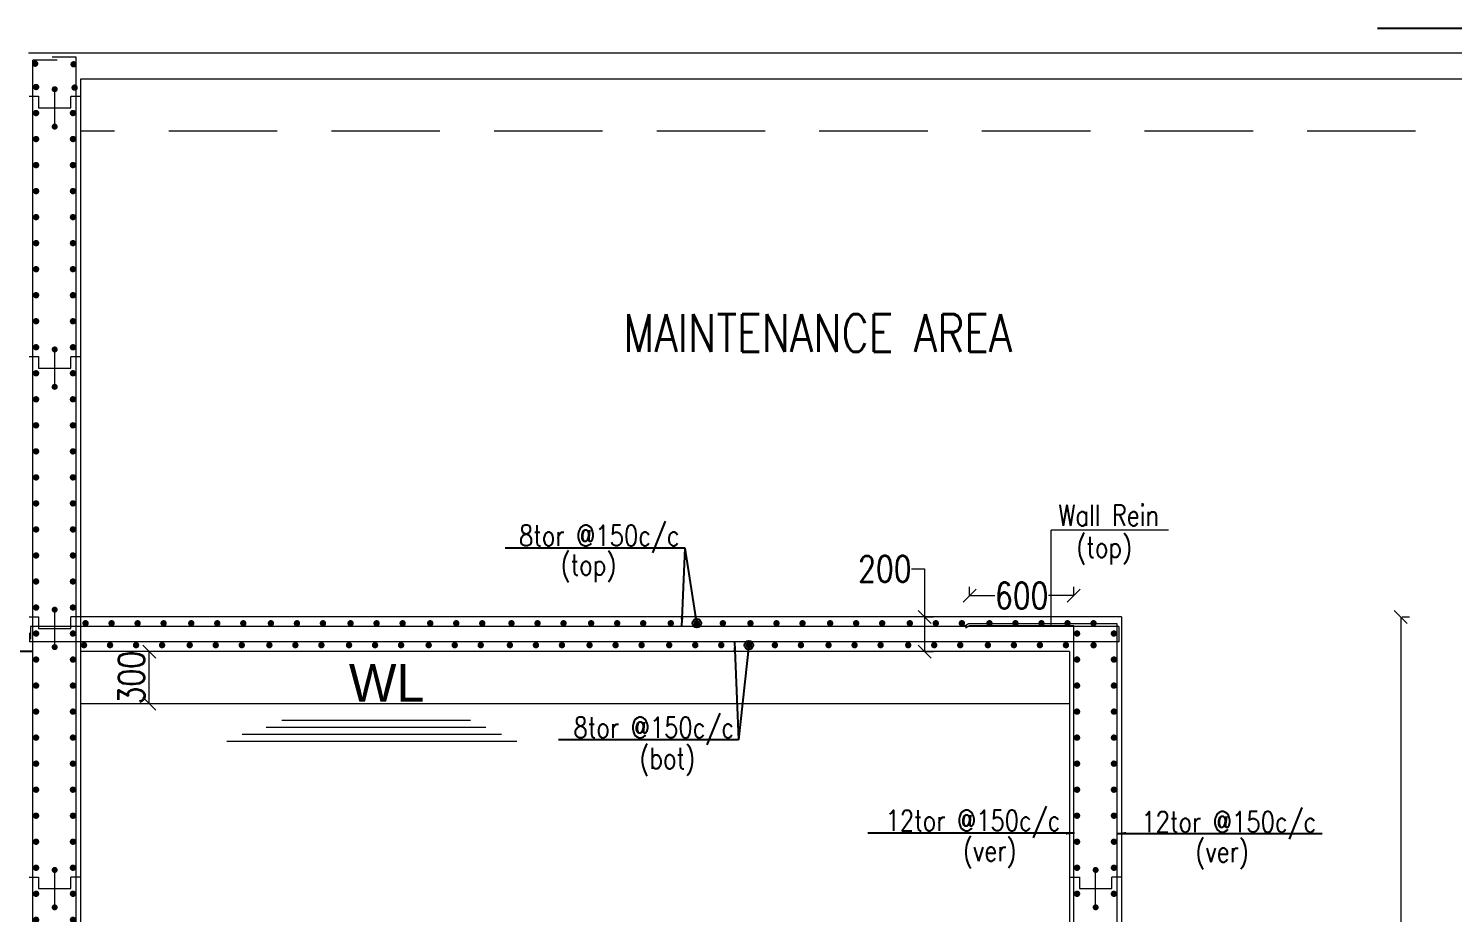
# Model space of a CAD drawing. Header units: millimetres. Extents: x -586673698 to -573385747, y -389867798 to -389752240.
# Drawn here: x -586628903 to -586620689, y -389855081 to -389849980 of the extents above; entities that cross this region are included whole.
import ezdxf
from ezdxf.enums import TextEntityAlignment as Align

# ---------------------------------------------------------------- set-up
doc = ezdxf.new("R2010")
doc.units = ezdxf.units.MM
doc.header["$LTSCALE"] = 100
doc.linetypes.add('( Hidden )', pattern=[0.375, 0.25, -0.125])
for name, color, linetype, lineweight in [('dim', 11, 'Continuous', 13), ('FOOTING', 6, 'Continuous', 13), ('REIN', 1, 'Continuous', 20)]:
    doc.layers.add(name, color=color, linetype=linetype, lineweight=lineweight)
for name, color, linetype in [('DT-PL-SHAFT', 230, 'Continuous'), ('Layer1', 7, 'Continuous'), ('text', 7, 'Continuous')]:
    doc.layers.add(name, color=color, linetype=linetype)
doc.styles.add('Arial', font='arial.ttf')
doc.styles.add('combine', font='romanc.shx', dxfattribs={"width": 0.8})
doc.styles.add('simplex-0.8', font='simplex.shx', dxfattribs={"width": 0.8})
doc.styles.add('TIMESNEWROMAN', font='times.ttf')
doc.dimstyles.new('75 ISO', dxfattribs={"dimtxt": 100, "dimasz": 75, "dimexe": 75, "dimexo": 0.7, "dimgap": 0.4, "dimtad": 0, "dimtoh": 1, "dimdec": 0, "dimdsep": 46, "dimtxsty": 'combine', "dimblk": 'OBLIQUE', "dimcen": 0, "dimclrd": 11, "dimclre": 2, "dimclrt": 4, "dimadec": 1, "dimazin": 2, "dimtfac": 1, "dimtdec": 0, "dimtmove": 2, "dimatfit": 3, "dimldrblk": 'OBLIQUE', "dimfxl": 0, "dimtolj": 1, "dimtzin": 0, "dimlwd": -1, "dimlwe": -1, "dimarcsym": 0})
doc.dimstyles.new('FOOTINF DIM', dxfattribs={"dimtxt": 250, "dimasz": 40, "dimexe": 50, "dimexo": 80, "dimgap": 35, "dimtad": 1, "dimtoh": 1, "dimdec": 0, "dimzin": 1, "dimdsep": 46, "dimtxsty": 'TIMESNEWROMAN', "dimblk": 'TICK', "dimcen": 2, "dimclrd": 7, "dimclre": 250, "dimclrt": 32, "dimadec": 1, "dimazin": 0, "dimtfac": 1, "dimtdec": 0, "dimtix": 1, "dimtmove": 1, "dimatfit": 3, "dimfxl": 0, "dimlwd": -1, "dimlwe": -1, "dimarcsym": 0})
doc.dimstyles.new('V Mts', dxfattribs={"dimtxt": 150, "dimasz": 75, "dimexe": 0.1, "dimexo": 0, "dimgap": 0.01, "dimtad": 1, "dimdec": 0, "dimzin": 3, "dimdsep": 46, "dimtxsty": 'Arial', "dimsah": 1, "dimcen": 0.09375, "dimdle": 0.01, "dimclrd": 8, "dimclre": 8, "dimclrt": 256, "dimadec": 0, "dimazin": 0, "dimtfac": 0.7, "dimtdec": 3, "dimtofl": 0, "dimtmove": 2, "dimatfit": 3, "dimfxl": 0, "dimfrac": 1, "dimtolj": 1, "dimtzin": 0, "dimarcsym": 0})

# ---------------------------------------------------------------- blocks, each defined once
blk = doc.blocks.new('_Oblique')
at = {"color": 0, "linetype": 'ByBlock', "lineweight": -2}
blk.add_line((-0.5, -0.5), (0.5, 0.5), dxfattribs=at)
blk = doc.blocks.new('*D567')
at = {"layer": 'Defpoints', "color": 0, "transparency": 16777216}
for p in [(-586628207.5, -389853571.6), (-586628192.7, -389853571.6, 2.9), (-586628192.7, -389853871.6, 2.9)]:
    blk.add_point(p, dxfattribs=at)
at = {"layer": 'dim', "color": 2, "transparency": 16777216}
for p, q in [((-586628206.8, -389853571.6), (-586628257.5, -389853571.6)), ((-586628206.8, -389853871.6), (-586628257.5, -389853871.6))]:
    blk.add_line(p, q, dxfattribs=at)
at = {"layer": 'dim', "color": 11, "transparency": 16777216}
blk.add_line((-586628207.5, -389853871.6), (-586628207.5, -389853571.6), dxfattribs=at)
at = {"layer": 'dim', "color": 11, "transparency": 16777216, "xscale": 75, "yscale": 75, "zscale": 75}
for p, rotation in [((-586628207.5, -389853571.6), 90), ((-586628207.5, -389853871.6), 270)]:
    blk.add_blockref('_Oblique', p, dxfattribs=dict(at, rotation=rotation))
at = {"layer": 'dim', "color": 4, "transparency": 16777216, "insert": (-586628310.4, -389853721.6), "char_height": 150, "attachment_point": 5, "rotation": 90, "style": 'simplex-0.8'}
blk.add_mtext('\\A1;300', dxfattribs=at)
blk = doc.blocks.new('*D570')
at = {"layer": 'Defpoints', "color": 0, "transparency": 16777216}
for p in [(-586622702.9, -389853371.6, 1266.1), (-586622602.9, -389858471.5, 225), (-586620993.5, -389858471.5)]:
    blk.add_point(p, dxfattribs=at)
at = {"layer": 'dim', "color": 11, "transparency": 16777216}
for p, q in [((-586620993.5, -389853371.6), (-586620993.5, -389855721.2)), ((-586620993.5, -389858471.5), (-586620993.5, -389856122))]:
    blk.add_line(p, q, dxfattribs=at)
at = {"layer": 'dim', "color": 2, "transparency": 16777216}
for p, q in [((-586620984.7, -389853371.6), (-586620943.5, -389853371.6)), ((-586620993.7, -389858471.5), (-586620943.5, -389858471.5))]:
    blk.add_line(p, q, dxfattribs=at)
at = {"layer": 'dim', "color": 11, "transparency": 16777216, "xscale": 75, "yscale": 75, "zscale": 75}
for p, rotation in [((-586620993.5, -389853371.6), 90), ((-586620993.5, -389858471.5), 270)]:
    blk.add_blockref('_Oblique', p, dxfattribs=dict(at, rotation=rotation))
at = {"layer": 'dim', "color": 4, "transparency": 16777216, "insert": (-586620993.5, -389855921.6), "char_height": 150, "attachment_point": 5, "rotation": 90, "style": 'simplex-0.8'}
blk.add_mtext('\\A1;5100', dxfattribs=at)
blk = doc.blocks.new('TICK')
at = {"color": 13, "const_width": 0.1}
for points in [[(-2.12, -2.12), (2.12, 2.12)], [(0, -3), (0, 3)], [(-3, 0), (3, 0)]]:
    blk.add_lwpolyline(points, dxfattribs=at)
blk = doc.blocks.new('*U529')
at = {"layer": 'REIN', "lineweight": 13, "const_width": 18.4}
for points in [[(-97.1, 0, -1), (-115.5, 0, -1)], [(115.5, 0, -1), (97.1, 0, -1)]]:
    blk.add_lwpolyline(points, format="xyb", close=True, dxfattribs=at)
blk = doc.blocks.new('*U528')
at = {"layer": 'Layer1', "color": 0, "linetype": 'ByBlock', "lineweight": -2}
for p in [(0, 7350), (0, 7200), (0, 7050), (0, 6900), (0, 6750), (0, 6600), (0, 6450), (0, 6300), (0, 6150), (0, 6000), (0, 5850), (0, 5700), (0, 5550), (0, 5400), (0, 5250), (0, 5100), (0, 4950), (0, 4800), (0, 4650), (0, 4500), (0, 4350), (0, 4200), (0, 4050), (0, 3900), (0, 3750), (0, 3600), (0, 3450), (0, 3300), (0, 3150), (0, 3000), (0, 2850), (0, 2700), (0, 2550), (0, 2400), (0, 2250), (0, 2100), (0, 1950), (0, 1800), (0, 1650), (0, 1500), (0, 1350), (0, 1200), (0, 1050), (0, 900), (0, 750), (0, 600), (0, 450), (0, 300), (0, 150), (0, 0)]:
    blk.add_blockref('*U529', p, dxfattribs=at)
blk = doc.blocks.new('*D607')
at = {"layer": 'Defpoints', "color": 0, "transparency": 16777216}
for p in [(-586623761.1, -389853371.6, 6.1), (-586623761.1, -389853571.6, 6.1), (-586623737.5, -389853571.6)]:
    blk.add_point(p, dxfattribs=at)
at = {"layer": 'dim', "color": 11, "transparency": 16777216}
for p, q in [((-586623812.5, -389853094.6), (-586623737.5, -389853094.6)), ((-586623737.5, -389853094.6), (-586623737.5, -389853371.6)), ((-586623737.5, -389853371.6), (-586623737.5, -389853571.6))]:
    blk.add_line(p, q, dxfattribs=at)
at = {"layer": 'dim', "color": 2, "transparency": 16777216}
for p, q in [((-586623738.1, -389853371.6), (-586623687.5, -389853371.6)), ((-586623738.1, -389853571.6), (-586623687.5, -389853571.6))]:
    blk.add_line(p, q, dxfattribs=at)
at = {"layer": 'dim', "color": 11, "transparency": 16777216, "xscale": 75, "yscale": 75, "zscale": 75}
for p, rotation in [((-586623737.5, -389853371.6), 90), ((-586623737.5, -389853571.6), 270)]:
    blk.add_blockref('_Oblique', p, dxfattribs=dict(at, rotation=rotation))
at = {"layer": 'dim', "color": 4, "transparency": 16777216, "insert": (-586623967.2, -389853094.6), "char_height": 150, "attachment_point": 5, "style": 'simplex-0.8'}
blk.add_mtext('\\A1;200', dxfattribs=at)
blk = doc.blocks.new('*D603')
at = {"layer": 'Defpoints', "color": 0, "transparency": 16777216}
for p in [(-586623478.3, -389853248.7), (-586623478.3, -389853423.4, 2.6), (-586622877.9, -389853423.4, 2.6)]:
    blk.add_point(p, dxfattribs=at)
at = {"layer": 'dim', "color": 2, "transparency": 16777216}
for p, q in [((-586623478.3, -389853249.4), (-586623478.3, -389853198.7)), ((-586622877.9, -389853249.4), (-586622877.9, -389853198.7))]:
    blk.add_line(p, q, dxfattribs=at)
at = {"layer": 'dim', "color": 11, "transparency": 16777216}
for p, q in [((-586623478.3, -389853248.7), (-586623332.8, -389853248.7)), ((-586622877.9, -389853248.7), (-586623023.4, -389853248.7))]:
    blk.add_line(p, q, dxfattribs=at)
at = {"layer": 'dim', "color": 11, "transparency": 16777216, "xscale": 75, "yscale": 75, "zscale": 75, "rotation": 180}
blk.add_blockref('_Oblique', (-586623478.3, -389853248.7), dxfattribs=at)
at = {"layer": 'dim', "color": 11, "transparency": 16777216, "xscale": 75, "yscale": 75, "zscale": 75}
blk.add_blockref('_Oblique', (-586622877.9, -389853248.7), dxfattribs=at)
at = {"layer": 'dim', "color": 4, "transparency": 16777216, "insert": (-586623178.1, -389853248.7), "char_height": 150, "attachment_point": 5, "style": 'simplex-0.8'}
blk.add_mtext('\\A1;600', dxfattribs=at)
blk = doc.blocks.new('*D609')
at = {"layer": 'Defpoints', "color": 0, "ltscale": 5, "transparency": 16777216}
for p in [(-586629593.1, -389853567.5), (-586628878.8, -389853571.6, 2.9), (-586628903.3, -389857871.6, 2.9)]:
    blk.add_point(p, dxfattribs=at)
at = {"layer": 'DT-PL-SHAFT', "color": 8, "lineweight": -2, "ltscale": 5, "transparency": 16777216}
for p, q in [((-586628878.8, -389853571.6), (-586629593.2, -389853567.5)), ((-586629617.2, -389857792.5), (-586629593.6, -389853642.5)), ((-586628903.3, -389857871.6), (-586629617.7, -389857867.5))]:
    blk.add_line(p, q, dxfattribs=at)
at = {"layer": 'DT-PL-SHAFT', "color": 8, "ltscale": 5, "transparency": 16777216}
for points in [[(-586629606.1, -389853642.4), (-586629581.1, -389853642.6), (-586629593.1, -389853567.5)], [(-586629629.7, -389857792.4), (-586629604.7, -389857792.6), (-586629617.6, -389857867.5)]]:
    blk.add_solid(points, dxfattribs=at)
at = {"layer": 'DT-PL-SHAFT', "lineweight": 13, "ltscale": 5, "transparency": 16777216, "insert": (-586629682, -389855717.1), "char_height": 150, "attachment_point": 5, "rotation": 89.67337, "style": 'Arial'}
blk.add_mtext('\\A1;4300', dxfattribs=at)
blk = doc.blocks.new('*U537')
at = {"layer": 'REIN', "lineweight": 13, "const_width": 18.4}
blk.add_lwpolyline([(9.2, 0, -1), (-9.2, 0, -1)], format="xyb", close=True, dxfattribs=at)
blk = doc.blocks.new('R5T')
at = {"layer": 'REIN', "color": 4, "lineweight": 20}
for p, q in [((3073133, -1156537), (3073161, -1156537)), ((3073161, -1156570.3), (3073161, -1156537)), ((3073208.5, -1156624.9), (3073208.5, -1156515.7)), ((3073283, -1156536.5), (3073256.1, -1156536.5)), ((3073256.1, -1156536.5), (3073256.1, -1156570.3)), ((3073256.1, -1156570.3), (3073161, -1156570.3))]:
    blk.add_line(p, q, dxfattribs=at)
at = {"layer": 'REIN', "color": 4, "linetype": 'Continuous', "lineweight": 20, "const_width": 8.82}
for points in [[(3073204.1, -1156515.7, 1), (3073212.9, -1156515.7, 1)], [(3073204.1, -1156624.9, 1), (3073212.9, -1156624.9, 1)]]:
    blk.add_lwpolyline(points, format="xyb", close=True, dxfattribs=at)
blk = doc.blocks.new('*U527')
at = {"layer": 'REIN', "lineweight": 13, "const_width": 18.4}
for points in [[(-97.1, 0, -1), (-115.5, 0, -1)], [(115.5, 0, -1), (97.1, 0, -1)]]:
    blk.add_lwpolyline(points, format="xyb", close=True, dxfattribs=at)

msp = doc.modelspace()

# ---------------------------------------------------------------- linework, layer by layer
at = {"color": 13, "lineweight": 5}
for p in [(-586623008.8, -389853423.4, 1226), (-586622331.7, -389852872.3, 1226)]:
    msp.add_line(p, (-586623008.8, -389852872.3, 1226), dxfattribs=at)
at = {"layer": 'DT-PL-SHAFT', "color": 3, "linetype": '( Hidden )', "lineweight": 15, "ltscale": 25, "elevation": -1292.9}
msp.add_lwpolyline([(-586597469.8, -389850571.6), (-586628603.3, -389850571.6)], dxfattribs=at)
at = {"layer": 'DT-PL-SHAFT', "color": 215, "lineweight": 15, "ltscale": 5, "true_color": 0xa953a0, "elevation": -1289.1}
msp.add_lwpolyline([(-586622902.9, -389853871.6), (-586628603.3, -389853871.6)], dxfattribs=at)
at = {"layer": 'DT-PL-SHAFT', "color": 11, "lineweight": 15, "ltscale": 5, "true_color": 0xf27172, "elevation": -1292.2}
for points in [[(-586626355.5, -389853969.2), (-586627443.5, -389853969.2)], [(-586626177.7, -389854050), (-586627671.8, -389854050)], [(-586626266.6, -389854009.6), (-586627532.4, -389854009.6)], [(-586626088.8, -389854090.3), (-586627760.7, -389854090.3)]]:
    msp.add_lwpolyline(points, dxfattribs=at)
at = {"layer": 'FOOTING', "color": 3, "linetype": 'Continuous', "lineweight": 9, "ltscale": 0.8}
for p, q in [((-586628603.3, -389850271.6, -28.8), (-586628603.3, -389853371.6, 1234.2)), ((-586628603.3, -389853321.6, -30.2), (-586628603.4, -389857871.6, 15.2)), ((-586622602.9, -389853371.6, -1289.1), (-586622602.9, -389858471.5, -1062.9)), ((-586622902.9, -389853571.6, 28.1), (-586622902.9, -389857871.6, 7))]:
    msp.add_line(p, q, dxfattribs=at)
for points, elevation in [([(-586597152.7, -389850121.6), (-586628903.3, -389850121.6)], -1292.9), ([(-586597469.8, -389850271.6), (-586628603.3, -389850271.6)], -1292.9), ([(-586622602.9, -389853371.6), (-586628603.3, -389853371.6)], -1289.1), ([(-586622902.9, -389853571.6), (-586628603.3, -389853571.6)], -1289.1)]:
    msp.add_lwpolyline(points, dxfattribs=dict(at, elevation=elevation))
at = {"layer": 'REIN', "lineweight": 13}
for p, q in [((-586628628.3, -389850144.6, -34.2), (-586628767.5, -389850144.6, -34.2)), ((-586628628.3, -389858671.6, -1279), (-586628628.3, -389850144.6, -34.2)), ((-586628878.3, -389858671.6, -1279), (-586628878.3, -389850162.4, -34.2)), ((-586628737.5, -389850162.4, -34.8), (-586628878.3, -389850162.4, -34.2)), ((-586628891.1, -389853425.7, 0.5), (-586628891.2, -389853499.1, 1232.1)), ((-586622617.5, -389853425.7, -8.1), (-586628891.1, -389853425.7, 0.5)), ((-586623485.2, -389853410.6, 1226), (-586623509.3, -389853424, 1222.9)), ((-586623478.3, -389853423.4, 1223.4), (-586623502.4, -389853436.9, 1220.3)), ((-586622627.9, -389853410.6, 1226), (-586623485.2, -389853410.6, 1226)), ((-586622877.9, -389853423.4, 1226), (-586623478.3, -389853423.4, 1226)), ((-586622877.9, -389859279.9, 1613.9), (-586622877.9, -389853423.4, 1223.4)), ((-586622627.9, -389859298, 1613.9), (-586622627.9, -389853410.6, 1226)), ((-586622617.5, -389853425.7, 1223.4), (-586622617.5, -389853490.7, 1223.4)), ((-586628897.3, -389853463.4, 1228.3), (-586628897.3, -389853515.3, 3)), ((-586622615.4, -389853515.3, -5.6), (-586622615.4, -389853483, -5.6)), ((-586622615.4, -389853515.3, -5.6), (-586628897.3, -389853515.3, 3))]:
    msp.add_line(p, q, dxfattribs=at)

# ---------------------------------------------------------------- block references
at = {"layer": 'Layer1', "color": 0, "linetype": 'ByBlock', "lineweight": -2, "extrusion": (0, 0, -1), "zscale": -1}
for p in [(586628865.2, -389850182.7), (586628643.3, -389850186.3, 68.7), (586628859.5, -389850317.2, -8.9), (586628637.5, -389850320.8, 59.9), (586628574.4, -389853408), (586628424.4, -389853408), (586628424.4, -389853408), (586628274.4, -389853408), (586628274.4, -389853408), (586628274.4, -389853408), (586628124.4, -389853408), (586627965.2, -389853408), (586627965.2, -389853408), (586627815.2, -389853408), (586627815.2, -389853408), (586627815.2, -389853408), (586627665.2, -389853408), (586627506, -389853408), (586627506, -389853408), (586627356, -389853408), (586627356, -389853408), (586627356, -389853408), (586627206, -389853408), (586627046.8, -389853408), (586627046.8, -389853408), (586626896.8, -389853408), (586626896.8, -389853408), (586626896.8, -389853408), (586626746.8, -389853408), (586626587.6, -389853408), (586626587.6, -389853408), (586626437.6, -389853408), (586626437.6, -389853408), (586626437.6, -389853408), (586626287.6, -389853408), (586626119.2, -389853408), (586626119.2, -389853408), (586625969.2, -389853408), (586625969.2, -389853408), (586625969.2, -389853408), (586625819.2, -389853408), (586625660, -389853408), (586625660, -389853408), (586625510, -389853408), (586625510, -389853408), (586625510, -389853408), (586625360, -389853408), (586625200.8, -389853408), (586625200.8, -389853408), (586625050.8, -389853408), (586625050.8, -389853408), (586625050.8, -389853408), (586624900.8, -389853408), (586624741.6, -389853408), (586624741.6, -389853408), (586624591.6, -389853408), (586624591.6, -389853408), (586624591.6, -389853408), (586624441.6, -389853408), (586624282.4, -389853408), (586624282.4, -389853408), (586624132.4, -389853408), (586624132.4, -389853408), (586624132.4, -389853408), (586623982.4, -389853408), (586623823.2, -389853408), (586623823.2, -389853408), (586623673.2, -389853408), (586623673.2, -389853408), (586623673.2, -389853408), (586623523.2, -389853408), (586623364, -389853408), (586623364, -389853408), (586623214, -389853408), (586623214, -389853408), (586623214, -389853408), (586623064, -389853408), (586622914, -389853408), (586622764, -389853408), (586628583.4, -389853534.2), (586628433.4, -389853534.2), (586628283.4, -389853534.2), (586628133.4, -389853534.2), (586627974.2, -389853534.2), (586627974.2, -389853534.2), (586627824.2, -389853534.2), (586627824.2, -389853534.2), (586627824.2, -389853534.2), (586627674.2, -389853534.2), (586627515, -389853534.2), (586627515, -389853534.2), (586627365, -389853534.2), (586627365, -389853534.2), (586627365, -389853534.2), (586627215, -389853534.2), (586627055.8, -389853534.2), (586627055.8, -389853534.2), (586626905.8, -389853534.2), (586626905.8, -389853534.2), (586626905.8, -389853534.2), (586626755.8, -389853534.2), (586626596.6, -389853534.2), (586626596.6, -389853534.2), (586626446.6, -389853534.2), (586626446.6, -389853534.2), (586626446.6, -389853534.2), (586626296.6, -389853534.2), (586626128.2, -389853534.2), (586626128.2, -389853534.2), (586625978.2, -389853534.2), (586625978.2, -389853534.2), (586625978.2, -389853534.2), (586625828.2, -389853534.2), (586625669, -389853534.2), (586625669, -389853534.2), (586625519, -389853534.2), (586625519, -389853534.2), (586625519, -389853534.2), (586625369, -389853534.2), (586625209.8, -389853534.2), (586625209.8, -389853534.2), (586625059.8, -389853534.2), (586625059.8, -389853534.2), (586625059.8, -389853534.2), (586624909.8, -389853534.2), (586624750.6, -389853534.2), (586624750.6, -389853534.2), (586624600.6, -389853534.2), (586624600.6, -389853534.2), (586624600.6, -389853534.2), (586624450.6, -389853534.2), (586624291.4, -389853534.2), (586624291.4, -389853534.2), (586624141.4, -389853534.2), (586624141.4, -389853534.2), (586624141.4, -389853534.2), (586623991.4, -389853534.2), (586623832.2, -389853534.2), (586623832.2, -389853534.2), (586623682.2, -389853534.2), (586623682.2, -389853534.2), (586623682.2, -389853534.2), (586623532.2, -389853534.2), (586623373, -389853534.2), (586623373, -389853534.2), (586623223, -389853534.2), (586623223, -389853534.2), (586623223, -389853534.2), (586623073, -389853534.2), (586622923, -389853534.2), (586622763.6, -389853534.6)]:
    msp.add_blockref('*U537', p, dxfattribs=at)
at = {"layer": 'Layer1', "xscale": -1}
msp.add_blockref('*U528', (-586628753.3, -389857817.2, 8.9), dxfattribs=at)
at = {"layer": 'Layer1', "color": 0, "linetype": 'ByBlock', "lineweight": -2, "xscale": -1}
for p in [(-586622752.8, -389853467.2, 3.7), (-586622752.8, -389853617.2, 3.7), (-586622752.8, -389853767.2, 3.7), (-586622752.8, -389853917.2, 3.7), (-586622752.8, -389854067.2, 3.7), (-586622752.8, -389854217.2, 3.7), (-586622752.8, -389854367.2, 3.7), (-586622752.8, -389854517.2, 3.7), (-586622752.8, -389854667.2, 3.7), (-586622752.8, -389854817.2, 3.7), (-586622752.8, -389854967.2, 3.7)]:
    msp.add_blockref('*U527', p, dxfattribs=at)
at = {"layer": 'text', "color": 7, "xscale": -1.97445126585514, "yscale": 1.97445126585514, "zscale": 1.97445126585514}
for p in [(-580560852, -387566845.9, -1293), (-580560852, -387568345.9, -1293), (-580560852, -387569845.9, -1293), (-580560852, -387571345.9, -1293), (-580554851.5, -387571345.9, -244.1)]:
    msp.add_blockref('R5T', p, dxfattribs=at)

# ---------------------------------------------------------------- texts
at = {"layer": 'DT-PL-SHAFT', "color": 140, "lineweight": 15, "style": 'simplex-0.8', "width": 0.8}
msp.add_text('MAINTENANCE AREA', height=217.152, dxfattribs=at).set_placement((-586625474.2, -389851844.4, -33.8))
at = {"layer": 'DT-PL-SHAFT', "color": 140, "lineweight": 15, "insert": (-586626838.6, -389853751.8, 1232), "char_height": 217.15, "width": 15478.707, "attachment_point": 5}
msp.add_mtext('WL', dxfattribs=at)
at = {"layer": 'text', "color": 4, "style": 'simplex-0.8', "width": 0.8}
for s, height, p in [('Wall Rein', 119.99, (-586622387.2, -389852881.9, 1226)), ('8tor @150c/c', 119.993, (-586625150.2, -389852998.6, 1232)), ('(top)', 119.99, (-586622542.2, -389853065.7, 1226)), ('(top)', 119.99, (-586625515.2, -389853167.1, 1232)), ('8tor @150c/c', 119.993, (-586624836, -389854104.8, 1232)), ('(bot)', 119.99, (-586625060.7, -389854282.5, 1232)), ('12tor @150c/c', 119.993, (-586622954.8, -389854640.7, 6024)), ('12tor @150c/c', 119.993, (-586621480.2, -389854648.4, 6020.3)), ('(ver)', 119.99, (-586623208.6, -389854814.7, 6024)), ('(ver)', 119.99, (-586621869, -389854821.2, 6020.3))]:
    msp.add_text(s, height=height, dxfattribs=at).set_placement(p, align=Align.BOTTOM_RIGHT)

# ---------------------------------------------------------------- dimensions: what is measured, and where the dimension line sits
at = {"layer": 'dim'}
for base, p1, p2, picture, middle, dimtype in [((-586623737.5, -389853571.6, 1238.3), (-586623761.1, -389853371.6, 1244.4), (-586623761.1, -389853571.6, 1244.4), '*D607', (-586623766.3, -389853094.6, 1238.3), 160), ((-586620993.5, -389858471.5, -1287.9), (-586622702.9, -389853371.6, -21.8), (-586622602.9, -389858471.5, -1062.9), '*D570', (-586620993.5, -389855921.6, -1287.9), 160), ((-586628207.5, -389853571.6, 1231.3), (-586628192.7, -389853871.6, 1234.2), (-586628192.7, -389853571.6, 1234.2), '*D567', (-586628310.4, -389853721.6, 1231.3), 161)]:
    dim = msp.add_linear_dim(base=base, p1=p1, p2=p2, angle=90, dimstyle='75 ISO', override={"dimtxt": 150, "dimexe": 50, "dimtxsty": 'simplex-0.8', "dimtmove": 1, "dimfxl": 0.7, "dimfxlon": 1}, dxfattribs=at)
    dim.commit()
    dim.dimension.update_dxf_attribs({"geometry": picture, "text_midpoint": middle, "dimtype": dimtype})
dim = msp.add_linear_dim(base=(-586623478.3, -389853248.7, 1223.4), p1=(-586622877.9, -389853423.4, 1226), p2=(-586623478.3, -389853423.4, 1226), dimstyle='75 ISO', override={"dimtxt": 150, "dimexe": 50, "dimtxsty": 'simplex-0.8', "dimtmove": 1}, dxfattribs=at)
dim.commit()
dim.dimension.update_dxf_attribs({"geometry": '*D603', "text_midpoint": (-586623178.1, -389853248.7, 1223.4)})
at = {"layer": 'DT-PL-SHAFT', "color": 1, "lineweight": 13, "ltscale": 5}
dim = msp.add_aligned_dim(p1=(-586628903.3, -389857871.6, -57.6), p2=(-586628878.8, -389853571.6, -57.6), distance=714.3, dimstyle='V Mts', dxfattribs=at)
dim.commit()
dim.dimension.update_dxf_attribs({"geometry": '*D609', "text_midpoint": (-586629682, -389855717.1, -60.5)})

# ---------------------------------------------------------------- leaders
at = {"color": 13, "lineweight": 5}
for points, override in [([(-586625050.8, -389853408, -1296), (-586625117.7, -389852974.9, -1296), (-586626155.9, -389852974.9, -1296)], {"dimasz": 50, "dimtad": 0, "dimclrd": 11, "dimldrblk": 'Origin', "dimfxl": 100, "dimfxlon": 1, "dimarcsym": 1}), ([(-586625138.1, -389853425.7, -1292.3), (-586625117.7, -389852974.9, -1292.3)], {"dimasz": 50, "dimtad": 0, "dimclrd": 11, "dimfxl": 100, "dimfxlon": 1, "dimarcsym": 1}), ([(-586624750.6, -389853534.2, -1296), (-586624810.6, -389854080, -1296), (-586625848.8, -389854080, -1296)], {"dimasz": 50, "dimtad": 0, "dimclrd": 11, "dimldrblk": 'Origin', "dimfxl": 100, "dimfxlon": 1, "dimarcsym": 1}), ([(-586624833.6, -389853515.3, -1292.3), (-586624810.6, -389854080, -1292.3)], {"dimasz": 50, "dimtad": 0, "dimclrd": 11, "dimfxl": 100, "dimfxlon": 1, "dimarcsym": 1}), ([(-586622873.1, -389854618.3, 4765.1), (-586624064.4, -389854618.3, 4765.1)], {"dimasz": 50, "dimtad": 0, "dimclrd": 11, "dimfxl": 100, "dimfxlon": 1, "dimarcsym": 1}), ([(-586622627.5, -389854618.9, 4767.4), (-586621446.7, -389854618.9, 4767.4)], {"dimasz": 50, "dimtad": 0, "dimclrd": 11, "dimfxl": 100, "dimfxlon": 1, "dimarcsym": 1})]:
    msp.add_leader(points, dimstyle='FOOTINF DIM', override=override, dxfattribs=at)
at = {"layer": 'DT-PL-SHAFT', "color": 1, "lineweight": 15, "ltscale": 5}
msp.add_leader([(-586619862.4, -389850472.9, -1292.9), (-586619862.4, -389849979.9, -1292.9), (-586621127, -389849979.9, -1292.9)], dimstyle='V Mts', override={"dimasz": 200, "dimgap": 0.01, "dimtad": 0, "dimclrd": 5}, dxfattribs=at)

doc.saveas('drawing.dxf')
